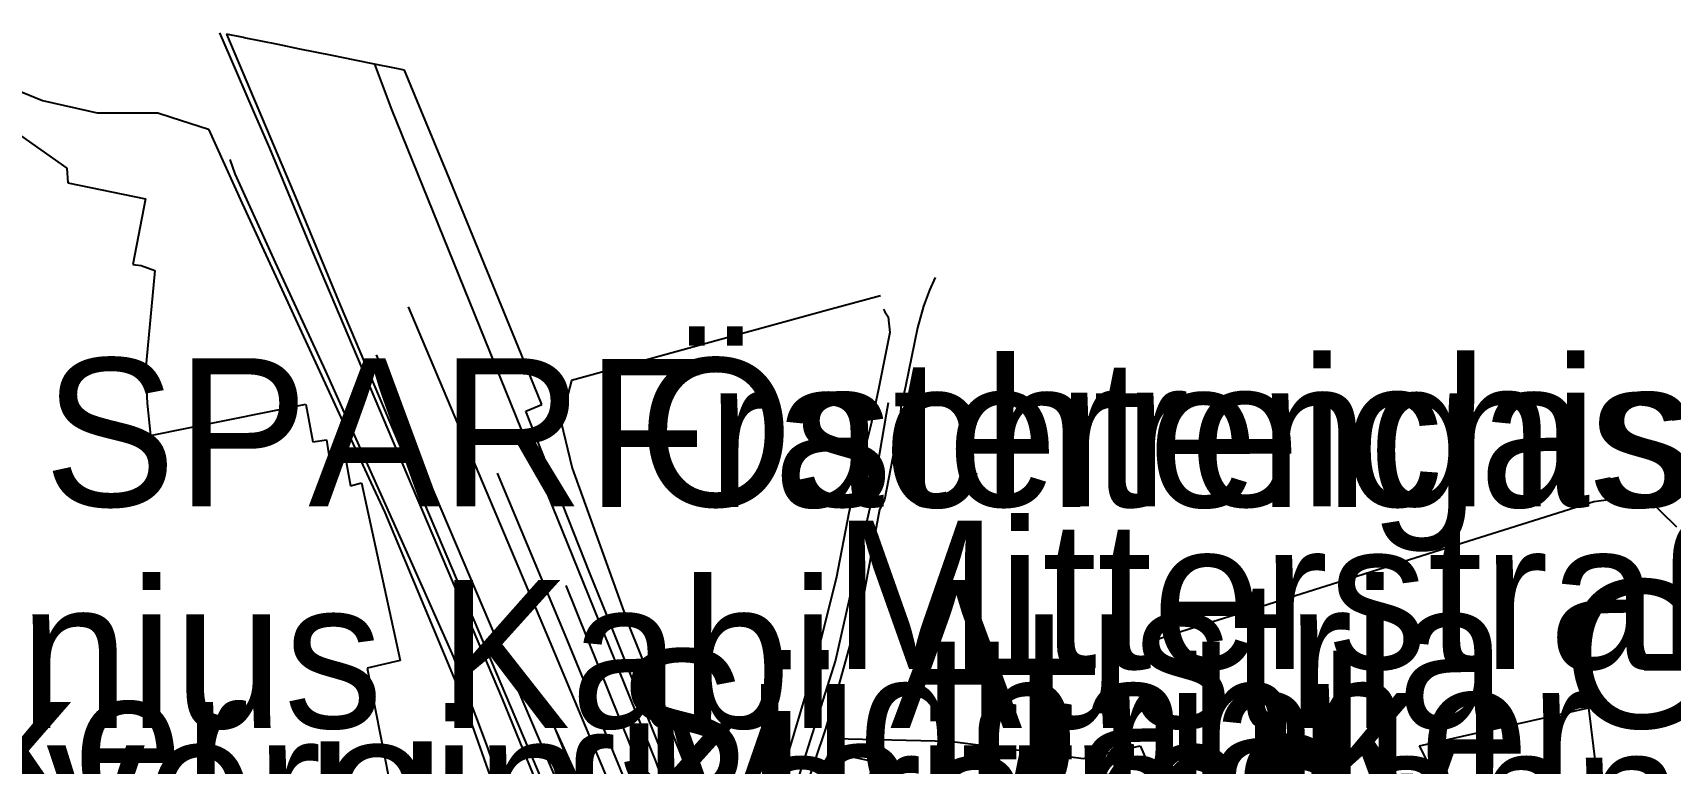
# Model space of a CAD drawing. Extents: x -3657 to 4700, y -7332 to 8131.
# Drawn here: x -736.3 to -256.9, y 3789.6 to 4003.7 of the extents above; entities that cross this region are included whole.
import ezdxf

# ---------------------------------------------------------------- set-up
doc = ezdxf.new("R2010")
doc.units = 0
for name, color, linetype in [('OSM_BUILDING_APARTMENTS', 9, 'CONTINUOUS'), ('OSM_BUILDING_YES', 9, 'CONTINUOUS'), ('OSM_HIGHWAY_CYCLEWAY', 8, 'CONTINUOUS'), ('OSM_HIGHWAY_FOOTWAY', 8, 'CONTINUOUS'), ('OSM_HIGHWAY_RESIDENTIAL', 8, 'CONTINUOUS'), ('OSM_LABELS', 8, 'CONTINUOUS'), ('OSM_LANDUSE_COMMERCIAL', 3, 'CONTINUOUS'), ('OSM_LANDUSE_CONSTRUCTION', 3, 'CONTINUOUS'), ('OSM_LANDUSE_RAILWAY', 3, 'CONTINUOUS'), ('OSM_RAILWAY_RAIL', 5, 'CONTINUOUS')]:
    doc.layers.add(name, color=color, linetype=linetype)

msp = doc.modelspace()

# ---------------------------------------------------------------- linework, layer by layer
at = {"layer": 'OSM_BUILDING_APARTMENTS'}
for p, q in [((-515.118944, 3749.731328), (-502.816948, 3792.886079)), ((-502.816948, 3792.886079), (-490.105391, 3790.061728)), ((-490.105391, 3790.061728), (-500.67813, 3753.700987))]:
    msp.add_line(p, q, dxfattribs=at)
at = {"layer": 'OSM_BUILDING_YES'}
for p, q in [((-741.613714, 3974.734262), (-726.32344, 3964.015072)), ((-726.32344, 3964.015072), (-726.004893, 3959.66735)), ((-726.004893, 3959.66735), (-703.274262, 3955.030521)), ((-703.274262, 3955.030521), (-707.036155, 3935.738202)), ((-707.036155, 3935.738202), (-704.616711, 3935.471334)), ((-704.616711, 3935.471334), (-700.589362, 3933.959083)), ((-700.589362, 3933.959083), (-703.266677, 3904.759295)), ((-703.266677, 3904.759295), (-702.826779, 3895.152053)), ((-702.826779, 3895.152053), (-701.878721, 3885.678246)), ((-701.878721, 3885.678246), (-656.326446, 3894.818469)), ((-656.326446, 3894.818469), (-654.29381, 3883.82129)), ((-654.29381, 3883.82129), (-650.365059, 3884.410624)), ((-650.365059, 3884.410624), (-649.530769, 3879.317896)), ((-649.530769, 3879.317896), (-644.927001, 3880.040663)), ((-644.927001, 3880.040663), (-643.258419, 3870.911559)), ((-643.258419, 3870.911559), (-640.08053, 3871.756641)), ((-640.08053, 3871.756641), (-628.749344, 3819.728535)), ((-628.749344, 3819.728535), (-638.396779, 3817.482397)), ((-638.396779, 3817.482397), (-628.172925, 3765.554366))]:
    msp.add_line(p, q, dxfattribs=at)
at = {"layer": 'OSM_HIGHWAY_CYCLEWAY'}
for p, q in [((-681.6813, 4003.667182), (-678.526164, 3996.383915)), ((-678.526164, 3996.383915), (-671.783578, 3980.805505)), ((-671.783578, 3980.805505), (-667.035705, 3969.797208)), ((-667.035705, 3969.797208), (-654.399993, 3939.49659)), ((-654.399993, 3939.49659), (-630.971592, 3884.177114)), ((-630.971592, 3884.177114), (-598.934827, 3808.44225)), ((-598.934827, 3808.44225), (-582.362779, 3768.022894))]:
    msp.add_line(p, q, dxfattribs=at)
at = {"layer": 'OSM_HIGHWAY_FOOTWAY'}
for p, q in [((-677.100286, 3962.336028), (-678.488242, 3966.483599)), ((-665.291279, 3936.294176), (-677.100286, 3962.336028)), ((-650.524333, 3904.459069), (-665.291279, 3936.294176)), ((-472.145386, 3931.890857), (-473.821552, 3928.265903)), ((-473.821552, 3928.265903), (-475.53564, 3923.573477)), ((-487.29914, 3922.683917), (-486.844072, 3921.916672)), ((-486.844072, 3921.916672), (-485.933937, 3920.371063)), ((-475.53564, 3923.573477), (-477.317989, 3917.224246)), ((-485.933937, 3920.371063), (-485.39544, 3915.856549)), ((-477.317989, 3917.224246), (-480.852348, 3900.022391)), ((-485.39544, 3915.856549), (-488.725019, 3899.232907)), ((-625.419766, 3848.494662), (-650.524333, 3904.459069)), ((-488.725019, 3899.232907), (-490.863837, 3889.069691)), ((-480.852348, 3900.022391), (-482.202382, 3893.91779)), ((-482.202382, 3893.91779), (-482.338902, 3890.537464)), ((-490.863837, 3889.069691), (-497.340967, 3863.483738)), ((-482.338902, 3890.537464), (-486.957839, 3866.819586)), ((-486.957839, 3866.819586), (-488.436809, 3863.928518)), ((-497.340967, 3863.483738), (-501.140782, 3843.702161)), ((-488.436809, 3863.928518), (-493.14676, 3838.68727)), ((-613.178445, 3820.873842), (-625.419766, 3848.494662)), ((-501.140782, 3843.702161), (-507.443469, 3818.416435)), ((-493.14676, 3838.68727), (-500.230647, 3812.923405)), ((-603.477919, 3795.154456), (-613.178445, 3820.873842)), ((-507.443469, 3818.416435), (-509.870497, 3810.332563)), ((-500.230647, 3812.923405), (-504.356594, 3799.357624)), ((-509.870497, 3810.332563), (-515.460245, 3791.685174)), ((-504.356594, 3799.357624), (-510.158706, 3781.966738)), ((-597.569624, 3778.497456), (-603.477919, 3795.154456)), ((-515.460245, 3791.685174), (-526.692832, 3755.580182))]:
    msp.add_line(p, q, dxfattribs=at)
at = {"layer": 'OSM_HIGHWAY_RESIDENTIAL'}
for p, q in [((-488.125846, 3926.597979), (-503.696745, 3922.328094)), ((-503.696745, 3922.328094), (-578.600886, 3901.80151)), ((-578.600886, 3901.80151), (-581.733268, 3889.870294)), ((-485.873261, 3895.163173), (-486.434511, 3891.894042)), ((-581.733268, 3889.870294), (-578.411274, 3876.048765)), ((-486.434511, 3891.894042), (-491.000357, 3865.652039)), ((-578.411274, 3876.048765), (-561.490341, 3829.213462)), ((-491.000357, 3865.652039), (-491.554023, 3863.194632)), ((-296.99742, 3860.748343), (-279.325625, 3866.330328)), ((-279.325625, 3866.330328), (-264.642108, 3868.27624)), ((-264.642108, 3868.27624), (-255.123609, 3858.913627)), ((-491.554023, 3863.194632), (-501.330393, 3819.82861)), ((-336.656568, 3848.205555), (-296.99742, 3860.748343)), ((-350.513379, 3843.824475), (-336.656568, 3848.205555)), ((-364.741829, 3839.34332), (-350.513379, 3843.824475)), ((-378.659315, 3834.96224), (-364.741829, 3839.34332)), ((-404.340301, 3826.945085), (-378.659315, 3834.96224)), ((-561.490341, 3829.213462), (-528.717883, 3747.629744)), ((-410.809847, 3824.721187), (-405.242852, 3826.589262)), ((-405.242852, 3826.589262), (-404.340301, 3826.945085)), ((-501.330393, 3819.82861), (-524.000348, 3748.15236))]:
    msp.add_line(p, q, dxfattribs=at)
at = {"layer": 'OSM_LANDUSE_COMMERCIAL'}
for p, q in [((-748.727939, 3990.068043), (-733.445249, 3983.818888)), ((-733.445249, 3983.818888), (-717.457205, 3980.193933)), ((-717.457205, 3980.193933), (-699.747487, 3980.193933)), ((-699.747487, 3980.193933), (-695.833905, 3978.904072)), ((-695.833905, 3978.904072), (-684.912281, 3975.401432)), ((-684.912281, 3975.401432), (-675.052481, 3953.640585)), ((-675.052481, 3953.640585), (-637.334955, 3871.890075)), ((-637.334955, 3871.890075), (-633.262099, 3863.061198)), ((-633.262099, 3863.061198), (-610.394948, 3808.386652)), ((-610.394948, 3808.386652), (-600.36829, 3779.976348)), ((-330.361465, 3794.709676), (-280.834933, 3805.829169)), ((-280.834933, 3805.829169), (-275.123833, 3758.337816)), ((-320.842966, 3776.129004), (-330.361465, 3794.709676))]:
    msp.add_line(p, q, dxfattribs=at)
at = {"layer": 'OSM_LANDUSE_CONSTRUCTION'}
for p, q in [((-517.667323, 3747.529669), (-501.906813, 3796.844619)), ((-501.906813, 3796.844619), (-467.807074, 3796.055135)), ((-467.807074, 3796.055135), (-428.709176, 3791.029124)), ((-428.709176, 3791.029124), (-412.084037, 3794.709676)), ((-412.084037, 3794.709676), (-397.703898, 3761.929412))]:
    msp.add_line(p, q, dxfattribs=at)
at = {"layer": 'OSM_LANDUSE_RAILWAY'}
for p, q in [((-674.650505, 4002.243887), (-679.587989, 4003.233522)), ((-679.587989, 4003.233522), (-659.860805, 3956.676206)), ((-674.445724, 4002.199409), (-674.650505, 4002.243887)), ((-664.449404, 4000.175662), (-674.445724, 4002.199409)), ((-658.093625, 3998.885801), (-664.449404, 4000.175662)), ((-648.681309, 3996.984367), (-658.093625, 3998.885801)), ((-642.006983, 3995.627789), (-648.681309, 3996.984367)), ((-636.280715, 3994.471362), (-642.006983, 3995.627789)), ((-630.342081, 3993.270457), (-636.280715, 3994.471362)), ((-627.513077, 3992.692243), (-630.342081, 3993.270457)), ((-622.605931, 3980.9167), (-627.513077, 3992.692243)), ((-615.013885, 3962.558418), (-622.605931, 3980.9167)), ((-591.56273, 3905.237433), (-615.013885, 3962.558418)), ((-659.860805, 3956.676206), (-646.345295, 3923.840345)), ((-646.345295, 3923.840345), (-621.665457, 3865.618681)), ((-587.247172, 3894.685035), (-591.56273, 3905.237433)), ((-591.995045, 3892.794721), (-587.247172, 3894.685035)), ((-573.200749, 3845.314487), (-591.995045, 3892.794721)), ((-621.665457, 3865.618681), (-551.615372, 3700.38302)), ((-568.18742, 3832.838417), (-573.200749, 3845.314487)), ((-551.64571, 3791.55174), (-568.18742, 3832.838417)), ((-544.053664, 3770.95844), (-551.64571, 3791.55174))]:
    msp.add_line(p, q, dxfattribs=at)
at = {"layer": 'OSM_RAILWAY_RAIL'}
for p, q in [((-636.280715, 3994.471362), (-631.305308, 3981.161329)), ((-631.305308, 3981.161329), (-553.921049, 3790.039489)), ((-626.375408, 3923.373326), (-584.94908, 3825.221564)), ((-635.818062, 3909.229331), (-620.42919, 3872.65732)), ((-600.383459, 3874.62547), (-580.557677, 3827.245312)), ((-620.42919, 3872.65732), (-552.42691, 3712.736776)), ((-580.261883, 3841.633935), (-558.12284, 3786.603566)), ((-580.557677, 3827.245312), (-562.347385, 3782.911894)), ((-584.94908, 3825.221564), (-505.53977, 3635.534139)), ((-568.445292, 3766.933184), (-584.243725, 3801.737196)), ((-584.243725, 3801.737196), (-561.36899, 3745.861745)), ((-553.921049, 3790.039489), (-545.714661, 3767.900579))]:
    msp.add_line(p, q, dxfattribs=at)

# ---------------------------------------------------------------- texts
at = {"layer": 'OSM_LABELS'}
for s, p in [('SPAR Österreichische Warenhandels-AG', (-733.109163, 3864.846571)), ('Frachtengasse', (-574.301968, 3864.674652)), ('Mitterstraße', (-502.151354, 3817.232954)), ('Fresenius Kabi Austria GmbH', (-888.702801, 3799.9165)), ('Südbahn', (-565.814381, 3779.513929)), ('Triaker', (-459.454897, 3776.870303)), ('Am Stübingeracker', (-1166.622693, 3774.205003)), ('Heimgartenverein Maiffredy', (-1032.48792, 3761.484632)), ('Koralmbahn', (-566.301957, 3757.911361)), ('Hafnerstraße', (-656.758199, 3752.630335))]:
    msp.add_text(s, height=43.418293, dxfattribs=at).set_placement(p)

doc.saveas('drawing.dxf')
